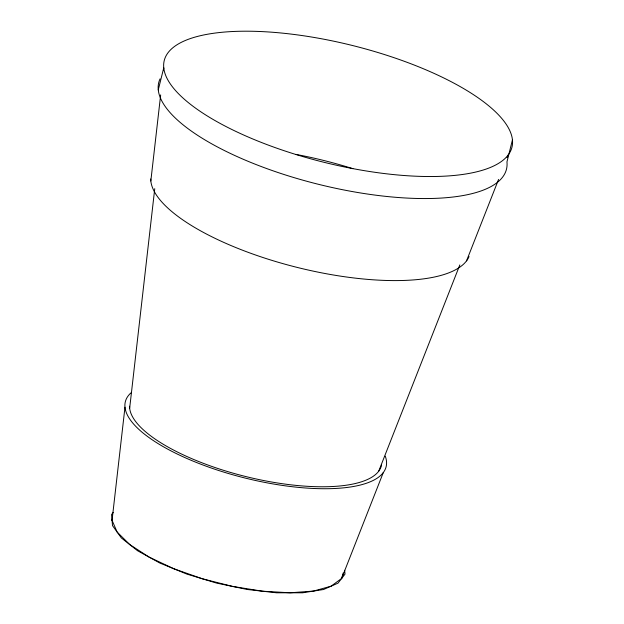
<?xml version="1.0" encoding="UTF-8"?>
<svg xmlns="http://www.w3.org/2000/svg" width="624" height="624" viewBox="0 0 624 624"><rect width="100%" height="100%" fill="white"/><g stroke="black" fill="none" stroke-linecap="round" stroke-linejoin="round"><path stroke-width="0.94" d="M383.284 472.579L341.648 578.44L331.079 586.186L313.498 591.084L290.113 592.792L262.509 591.209L232.573 586.42L202.348 578.776L173.885 568.776L149.136 557.123L129.776 544.588L117.125 532.046L112.055 520.338L124.979 407.215M150.829 180.96L160.664 94.91M163.535 69.771L163.761 67.837L158.27 89.864M129.667 408.182L154.744 188.698M512.444 139.893L506.953 161.912A179.182 60.107 14 0 1 322.928 185.398A179.182 60.107 14 0 1 160.056 78.866M112.055 520.338L112.57 518.505M341.648 578.44L343.208 572.949M378.706 471.206L459.833 264.911M466.541 260.855L498.568 179.423M507.109 157.708L508.178 154.994A179.182 60.107 14 0 0 286.751 33.587A179.182 60.107 14 0 0 219.383 123.014A179.182 60.107 14 0 0 508.178 154.994M113.225 512.429L111.556 514.582L112.515 525.619L121.36 537.943L137.498 550.696L159.814 563.02L186.802 574.064L216.614 583.097L247.221 589.477L276.541 592.792L302.57 592.8L323.528 589.508L338.005 583.144L345.002 574.127L344.666 570.289M469.053 256.565A164.245 55.099 14 0 1 299.824 268.063A164.245 55.099 14 0 1 150.719 178.979M296.033 154.424A164.245 55.099 14 0 1 352.864 168.683M385.265 456.167A134.378 45.076 14 0 1 244.959 478.007A134.378 45.076 14 0 1 130.985 392.855M381.553 465.091A129.558 43.462 14 0 1 250.793 477.75A129.558 43.462 14 0 1 129.581 406.232"/></g></svg>
